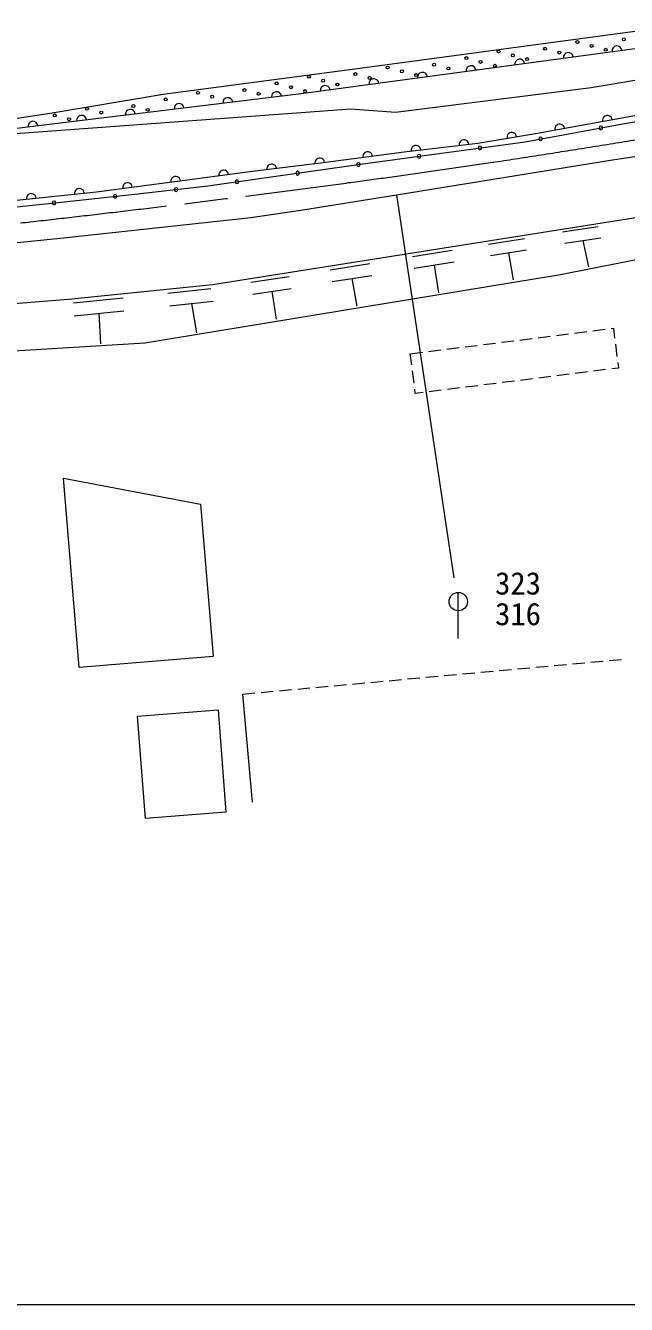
# Model space of a CAD drawing. Units: millimetres, scale not verified. Extents: x 40000 to 680000, y 20000 to 380000.
# Drawn here: x 386644 to 435618, y 205000 to 309334 of the extents above; entities that cross this region are included whole.
import ezdxf
from ezdxf.enums import TextEntityAlignment as Align

# ---------------------------------------------------------------- set-up
doc = ezdxf.new("R2010")
doc.units = ezdxf.units.MM
doc.header["$LTSCALE"] = 1000
doc.linetypes.add('CHAIN', pattern=[18.5, 12, -1.5, 3.5, -1.5])
for name, color, linetype, lineweight in [('M-BGD', 7, 'Continuous', 13), ('M-BMK', 2, 'CHAIN', 13), ('M-STR-STRC', 7, 'Continuous', 13), ('M-TTL-BAND', 7, 'Continuous', 13)]:
    doc.layers.add(name, color=color, linetype=linetype, lineweight=lineweight)
doc.styles.add('ＭＳ ゴシック', font='')
doc.styles.get('ＭＳ ゴシック').set_extended_font_data('MS Gothic')

# ---------------------------------------------------------------- blocks, each defined once
blk = doc.blocks.new('道路標識\u3000規制')
at = {"color": 7, "linetype": 'Continuous', "lineweight": 13}
blk.add_line((0, 0), (0, 2.5), dxfattribs=at)
blk.add_circle((0, 2), 0.5, dxfattribs=at)

msp = doc.modelspace()

# ---------------------------------------------------------------- linework, layer by layer
at = {"layer": 'M-BGD'}
for p, q in [((409109, 303779), (448933, 309184)), ((414714, 305957), (439782, 309334)), ((397851, 303736), (414714, 305957)), ((432735, 304277), (441580, 305788)), ((375986, 299764), (409109, 303779)), ((388649, 302194), (397851, 303736)), ((416799, 302262), (432735, 304277)), ((435330, 301311), (449353, 303809)), ((365312, 298610), (388649, 302194)), ((387319, 300640), (413157, 302544)), ((413157, 302544), (416799, 302262)), ((428208, 300534), (436891, 302106)), ((375986, 299764), (387319, 300640)), ((423514, 299749), (428208, 300534)), ((427372, 299860), (435330, 301311)), ((434498, 298376), (448212, 300513)), ((414136, 298047), (427372, 299860)), ((417510, 299043), (423514, 299749)), ((411123, 298177), (417510, 299043)), ((398995, 296646), (405140, 297452)), ((401504, 296254), (414136, 298047)), ((461654, 297642), (401872, 288182)), ((405140, 297452), (411123, 298177)), ((416886, 295532), (434498, 298376)), ((392427, 295780), (398995, 296646)), ((385658, 295074), (392427, 295780)), ((388771, 294844), (395298, 295549)), ((395298, 295549), (401504, 296254)), ((409085, 294261), (416886, 295532)), ((430247, 289033), (462418, 295435)), ((377428, 293695), (388771, 294844)), ((405003, 293687), (409085, 294261)), ((389729, 292017), (405003, 293687)), ((430396, 292496), (433324, 292955)), ((365278, 289551), (389729, 292017)), ((424377, 291510), (427304, 291969)), ((430597, 291571), (433525, 292030)), ((432061, 291801), (432530, 289643)), ((418176, 290503), (421429, 291019)), ((424539, 290566), (427467, 291025)), ((426003, 290796), (426383, 288593)), ((396369, 283441), (430247, 289033)), ((411462, 289415), (414696, 289913)), ((418329, 289530), (421582, 290047)), ((419955, 289788), (420312, 287519)), ((401872, 288182), (390141, 286983)), ((405012, 288392), (408131, 288870)), ((411631, 288446), (414865, 288943)), ((413248, 288694), (413643, 286432)), ((390141, 286983), (379364, 286143)), ((390537, 286727), (394584, 287129)), ((398226, 287507), (401747, 287870)), ((405162, 287419), (408281, 287897)), ((406722, 287658), (407072, 285388)), ((390594, 285663), (394641, 286065)), ((398404, 286483), (401925, 286847)), ((400165, 286665), (400581, 284276)), ((392617, 285864), (392750, 283381)), ((426934, 283681), (427927, 283806)), ((428423, 283868), (429415, 283993)), ((429911, 284055), (430903, 284180)), ((431399, 284242), (432391, 284367)), ((432888, 284429), (433880, 284554)), ((434376, 284616), (434556, 284639)), ((434556, 284639), (434658, 283827)), ((363900, 281505), (396369, 283441)), ((419493, 282746), (420485, 282871)), ((420981, 282933), (421973, 283058)), ((422470, 283120), (423462, 283245)), ((423958, 283307), (424950, 283432)), ((425446, 283494), (426438, 283619)), ((434721, 283331), (434845, 282339)), ((418005, 282559), (418997, 282684)), ((418118, 281659), (418005, 282559)), ((434908, 281843), (434964, 281393)), ((418305, 280171), (418180, 281163)), ((429461, 280702), (428469, 280577)), ((430949, 280889), (429957, 280764)), ((432437, 281076), (431445, 280951)), ((433926, 281263), (432934, 281138)), ((434964, 281393), (434422, 281325)), ((418413, 279313), (418367, 279675)), ((422019, 279766), (421027, 279642)), ((423508, 279953), (422516, 279829)), ((424996, 280141), (424004, 280016)), ((426484, 280328), (425492, 280203)), ((427973, 280515), (426980, 280390)), ((419043, 279392), (418413, 279313)), ((420531, 279579), (419539, 279455)), ((391004, 256971), (389746, 272411)), ((389746, 272411), (400912, 270292)), ((400912, 270292), (401925, 257861)), ((401925, 257861), (391004, 256971)), ((423760, 256572), (424756, 256663)), ((425253, 256709), (426249, 256800)), ((426747, 256846), (427743, 256937)), ((428241, 256982), (429237, 257074)), ((429735, 257119), (430731, 257210)), ((431228, 257256), (432224, 257347)), ((432722, 257393), (433718, 257484)), ((434216, 257530), (435212, 257621)), ((413303, 255614), (414299, 255705)), ((414797, 255751), (415793, 255842)), ((416291, 255888), (417287, 255979)), ((417785, 256025), (418781, 256116)), ((419278, 256161), (420274, 256253)), ((420772, 256298), (421768, 256389)), ((422266, 256435), (423262, 256526)), ((404341, 254793), (405337, 254884)), ((405149, 245977), (404341, 254793)), ((405835, 254930), (406831, 255021)), ((407328, 255067), (408324, 255158)), ((408822, 255204), (409818, 255295)), ((410316, 255340), (411312, 255432)), ((411810, 255477), (412806, 255568)), ((395770, 252994), (402332, 253501)), ((396416, 244641), (395770, 252994)), ((402332, 253501), (402977, 245148)), ((402977, 245148), (396416, 244641))]:
    msp.add_line(p, q, dxfattribs=at)
for centre in [(431619, 307984), (432779, 307673), (435407, 308211), (422574, 306680), (425203, 307218), (426362, 306908), (428991, 307446), (430150, 307135), (433938, 307362), (416157, 305915), (417316, 305604), (419945, 306142), (421104, 305832), (423733, 306370), (424892, 306059), (427521, 306597), (407112, 304612), (409740, 305150), (410900, 304839), (413528, 305377), (414688, 305066), (418475, 305294), (400695, 303846), (401854, 303536), (404483, 304074), (405642, 303763), (408271, 304301), (409430, 303991), (412059, 304529), (391649, 302543), (395437, 302771), (396596, 302460), (398066, 303308), (389021, 302005), (390180, 301695), (392809, 302233)]:
    msp.add_circle(centre, 120, dxfattribs=at)
for centre, radius, start, end in [((430884, 306734), 400, 7.72903, 187.72903), ((434847, 307272), 400, 7.72903, 187.72903), ((422956, 305658), 400, 7.72903, 187.72903), ((426920, 306196), 400, 7.72903, 187.72903), ((415029, 304582), 400, 7.72903, 187.72903), ((418993, 305120), 400, 7.72903, 187.72903), ((407098, 303535), 400, 6.91121, 186.91121), ((411065, 304044), 400, 7.72903, 187.72903), ((399156, 302572), 400, 6.91121, 186.91121), ((403127, 303054), 400, 6.91121, 186.91121), ((387243, 301128), 400, 6.91121, 186.91121), ((391214, 301610), 400, 6.91121, 186.91121), ((395185, 302091), 400, 6.91121, 186.91121), ((434062, 301599), 395, 9.54271, 190.97339), ((426283, 300217), 395, 8.78685, 190.21753), ((430175, 300895), 395, 9.54271, 190.97339), ((433543, 300985), 150, 0, 180), ((433543, 300985), 150, 180, 0), ((418456, 299159), 395, 5.98334, 187.41402), ((422380, 299620), 395, 5.98334, 187.41402), ((423679, 299354), 150, 0, 180), ((428624, 300088), 150, 0, 180), ((428624, 300088), 150, 180, 0), ((410624, 298121), 395, 6.19589, 187.62657), ((414539, 298645), 395, 7.00949, 188.44017), ((418725, 298676), 150, 0, 180), ((418725, 298676), 150, 180, 0), ((423679, 299354), 150, 180, 0), ((402784, 297148), 395, 6.75622, 188.1869), ((406702, 297646), 395, 6.19589, 187.62657), ((408821, 297293), 150, 0, 180), ((413772, 297995), 150, 0, 180), ((413772, 297995), 150, 180, 0), ((394950, 296117), 395, 6.7987, 188.22938), ((398867, 296634), 395, 6.7703, 188.22913), ((403871, 296590), 150, 0, 180), ((403871, 296590), 150, 180, 0), ((408821, 297293), 150, 180, 0), ((387100, 295230), 395, 5.23152, 186.6622), ((391029, 295639), 395, 5.23152, 186.6622), ((393942, 295402), 150, 0, 180), ((393942, 295402), 150, 180, 0), ((398911, 295959), 150, 0, 180), ((398911, 295959), 150, 180, 0), ((388971, 294865), 150, 0, 180), ((388971, 294865), 150, 180, 0)]:
    msp.add_arc(centre, radius, start, end, dxfattribs=at)
at = {"layer": 'M-BMK'}
for centre, radius, start, end in [((255029, 1413458), 1128111, 278.6617, 280.20357), ((323096, 973192), 682616, 277.56618, 278.5789), ((253704, 1483271), 1197393, 276.3539, 277.64391)]:
    msp.add_arc(centre, radius, start, end, dxfattribs=at)
at = {"layer": 'M-STR-STRC'}
msp.add_line((416886, 295532), (421563, 264272), dxfattribs=at)
at = {"layer": 'M-TTL-BAND'}
msp.add_line((40000, 205000), (579000, 205000), dxfattribs=at)

# ---------------------------------------------------------------- block references
at = {"layer": 'M-STR-STRC', "xscale": 1500, "yscale": 1500}
msp.add_blockref('道路標識\u3000規制', (421913, 259339), dxfattribs=at)

# ---------------------------------------------------------------- texts
at = {"layer": 'M-STR-STRC', "style": 'ＭＳ ゴシック'}
for s, p in [('323', (424914, 262365)), ('316', (424914, 259865))]:
    msp.add_text(s, height=1833, dxfattribs=at).set_placement(p, align=Align.BOTTOM_LEFT)

doc.saveas('drawing.dxf')
